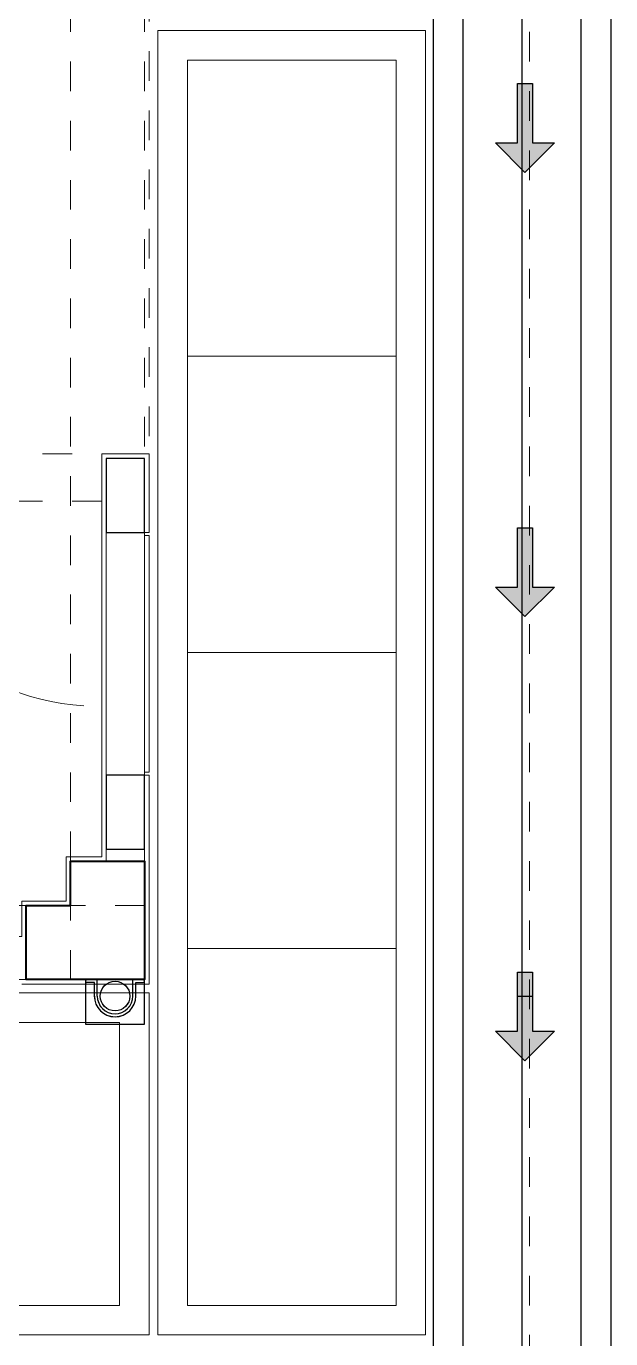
# Model space of a CAD drawing. Header units: metres. Extents: x 349703 to 349913, y 9282546 to 9282694.
# Drawn here: x 349780.629 to 349782.604, y 9282662.075 to 9282666.507 of the extents above; entities that cross this region are included whole.
import ezdxf

# ---------------------------------------------------------------- set-up
doc = ezdxf.new("R2010")
doc.units = ezdxf.units.M
doc.header["$LTSCALE"] = 0.25
doc.linetypes.add('B. SUM 2$0$HIDDEN', pattern=[0.375, 0.25, -0.125])
doc.linetypes.add('DASHED2', pattern=[0.762, 0.635, -0.127])
for name, color, linetype, lineweight in [('.', 7, 'Continuous', 0), ('0_ CUNETAS', 160, 'Continuous', 5), ('ARQ-FONDO', 253, 'CONTINUOUS', 9), ('CUNETAS-RED', 5, 'CONTINUOUS', 18), ('LLORAD-TRAMO', 1, 'CONTINUOUS', 70)]:
    doc.layers.add(name, color=color, linetype=linetype, lineweight=lineweight)

# ---------------------------------------------------------------- blocks, each defined once
blk = doc.blocks.new('COLUMNAS CENTRALES')
at = {"layer": 'ARQ-FONDO', "lineweight": 40}
blk.add_lwpolyline([(-59553.3691, 35119.3325), (-59553.3691, 35119.4825), (-59553.6191, 35119.4825), (-59553.6191, 35119.0825), (-59553.2191, 35119.0825), (-59553.2191, 35119.3325)], close=True, dxfattribs=at)
blk = doc.blocks.new('*U931')
blk.add_arc((0.022, 0.0479), 0.7531, 0.1579, 87.0814)
blk = doc.blocks.new('MODULOS DE 12 A 17 NUEVO')
at = {"layer": 'ARQ-FONDO', "linetype": 'DASHED2', "ltscale": 0.3}
blk.add_lwpolyline([(350710.1928, 9282626.1853), (350710.1928, 9282622.2253)], dxfattribs=at)
at = {"layer": 'ARQ-FONDO'}
for points in [[(350710.3378, 9282621.9603), (350710.1928, 9282621.9603), (350710.1928, 9282622.2253), (350710.3528, 9282622.2253), (350710.3528, 9282621.9503)], [(350710.2078, 9282621.1503), (350710.1928, 9282621.1503), (350710.1928, 9282621.9503), (350710.2078, 9282621.9503)], [(350710.3528, 9282621.9503), (350710.3528, 9282621.1403)], [(350710.1928, 9282620.8653), (350710.1928, 9282621.1403), (350710.3378, 9282621.1403)], [(350710.3528, 9282621.1403), (350710.3528, 9282620.8653), (350710.4728, 9282620.8653), (350710.4728, 9282620.7153), (350710.6228, 9282620.7153), (350710.6228, 9282620.5953), (350710.8978, 9282620.5953)], [(350710.1928, 9282620.8653), (350710.1928, 9282620.4353), (350710.6228, 9282620.4353)]]:
    blk.add_lwpolyline(points, dxfattribs=at)
at = {"layer": 'ARQ-FONDO', "lineweight": 30, "flags": 128}
for points in [[(350710.2078, 9282622.2103), (350710.3378, 9282622.2103), (350710.3378, 9282621.9603), (350710.2078, 9282621.9603), (350710.2078, 9282622.2103)], [(350710.2078, 9282621.1403), (350710.3378, 9282621.1403), (350710.3378, 9282620.8903), (350710.2078, 9282620.8903), (350710.2078, 9282621.1403)]]:
    blk.add_lwpolyline(points, dxfattribs=at)
at = {"layer": 'ARQ-FONDO', "linetype": 'DASHED2', "ltscale": 0.3}
blk.add_lwpolyline([(350711.1528, 9282622.2253), (350710.3529, 9282622.2253), (350710.3528, 9282622.0653), (350711.1528, 9282622.0653)], close=True, dxfattribs=at)
at = {"layer": 'ARQ-FONDO'}
for points in [[(350710.2078, 9282621.9603), (350710.3378, 9282621.9603), (350710.3378, 9282621.1403), (350710.2078, 9282621.1403)], [(350710.3378, 9282620.8503), (350710.3378, 9282620.8903), (350710.2078, 9282620.8903), (350710.2078, 9282620.8503)]]:
    blk.add_lwpolyline(points, close=True, dxfattribs=at)
blk.add_blockref('COLUMNAS CENTRALES', (410263.827, 9247501.3678), dxfattribs=at)
at = {"layer": 'ARQ-FONDO', "xscale": -1, "rotation": 180}
blk.add_blockref('*U931', (350710.3528, 9282622.1753), dxfattribs=at)
blk = doc.blocks.new('VERDAD88')
at = {"layer": 'ARQ-FONDO'}
for points in [[(350744.8128, 9282644.2911), (350743.9086, 9282644.2911), (350743.9086, 9282639.8861), (350744.8128, 9282639.8861), (350744.8128, 9282644.2911)], [(350744.8428, 9282641.0411), (350748.8428, 9282641.0411), (350748.8428, 9282639.8861), (350744.8428, 9282639.8861), (350744.8428, 9282641.0411)]]:
    blk.add_lwpolyline(points, dxfattribs=at)
at = {"layer": 'ARQ-FONDO', "flags": 128}
for points in [[(350744.7128, 9282644.1911), (350744.0086, 9282644.1911), (350744.0086, 9282639.9861), (350744.7128, 9282639.9861)], [(350744.9428, 9282640.9411), (350748.7428, 9282640.9411), (350748.7428, 9282639.9861), (350744.9428, 9282639.9861)]]:
    blk.add_lwpolyline(points, close=True, dxfattribs=at)
for points in [[(350744.7128, 9282643.1911), (350744.0086, 9282643.1911)], [(350744.7128, 9282642.1911), (350744.0086, 9282642.1911)], [(350744.7128, 9282641.1911), (350744.0086, 9282641.1911)]]:
    blk.add_lwpolyline(points, dxfattribs=at)
blk = doc.blocks.new('VIGAS')
at = {"layer": 'ARQ-FONDO', "linetype": 'B. SUM 2$0$HIDDEN', "flags": 128}
for points in [[(350745.1945, 9282639.3646), (350745.1945, 9282650.6146)], [(350745.4445, 9282639.3646), (350745.4445, 9282650.6146)], [(350745.1945, 9282639.6146), (350769.7445, 9282639.6146)], [(350745.1945, 9282639.3646), (350769.7445, 9282639.3646)]]:
    blk.add_lwpolyline(points, dxfattribs=at)
blk = doc.blocks.new('hdgyt')
at = {"layer": 'ARQ-FONDO'}
for p, q in [((-37274.7231, -199270.5272), (-37274.7231, -199270.5726)), ((-37274.7131, -199270.5272), (-37274.7131, -199270.5826)), ((-37274.5931, -199270.5272), (-37274.5931, -199270.5826)), ((-37274.5831, -199270.5272), (-37274.5831, -199270.5726)), ((-37274.7231, -199270.5726), (-37274.7481, -199270.5726)), ((-37274.7131, -199270.5826), (-37274.7481, -199270.5826)), ((-37274.5931, -199270.5826), (-37274.5581, -199270.5826)), ((-37274.5831, -199270.5726), (-37274.5581, -199270.5726))]:
    blk.add_line(p, q, dxfattribs=at)
at = {"layer": 'ARQ-FONDO', "lineweight": 5}
blk.add_lwpolyline([(-37274.5531, -199270.4326), (-37274.7531, -199270.4326), (-37274.7531, -199270.5826), (-37274.5531, -199270.5826)], close=True, dxfattribs=at)
at = {"layer": 'ARQ-FONDO'}
blk.add_circle((-37274.6531, -199270.5272), 0.05, dxfattribs=at)
for centre, radius, start, end in [((-37274.6531, -199270.5272), 0.07, 0, 180), ((-37274.6531, -199270.5272), 0.06, 0, 180), ((-37274.7481, -199270.5776), 0.005, 90, 270), ((-37274.5581, -199270.5776), 0.005, 270, 90)]:
    blk.add_arc(centre, radius, start, end, dxfattribs=at)
blk = doc.blocks.new('*U2194')
at = {"layer": '.', "lineweight": 30}
h = blk.add_hatch(color=1, dxfattribs=at)
h.dxf.hatch_style = 1
h.paths.add_polyline_path([(-0.025, -0.05), (-0.1, -0.05), (0, -0.15), (0.1, -0.05), (0.025, -0.05), (0.025, 0.15), (-0.025, 0.15)])
at = {"layer": '0_ CUNETAS', "color": 1, "lineweight": 30}
blk.add_lwpolyline([(-0.1, -0.05), (-0.025, -0.05), (-0.025, 0.15), (0.025, 0.15), (0.025, -0.05), (0.1, -0.05), (0, -0.15)], close=True, dxfattribs=at)
blk = doc.blocks.new('*U2173')
at = {"layer": '0_ CUNETAS', "color": 0, "linetype": 'ByBlock', "lineweight": -2, "transparency": 16777216}
for p in [(0, 24), (0, 22.5), (0, 21)]:
    blk.add_blockref('*U2194', p, dxfattribs=at)
blk = doc.blocks.new('montante')
at = {"layer": 'ARQ-FONDO', "lineweight": 30}
for p, q in [((0.0455, 0.07), (0.0455, 0.095)), ((0, 0.07), (0.0455, 0.07)), ((0, 0.06), (0.0555, 0.06)), ((0, -0.06), (0.0555, -0.06)), ((0, -0.07), (0.0455, -0.07)), ((0.0455, -0.07), (0.0455, -0.095))]:
    blk.add_line(p, q, dxfattribs=at)
blk.add_lwpolyline([(-0.0945, 0.1), (-0.0945, -0.1), (0.0555, -0.1), (0.0555, 0.1)], close=True, dxfattribs=at)
blk.add_circle((0, 0), 0.05, dxfattribs=at)
for centre, radius, start, end in [((0.0505, 0.095), 0.005, 0, 180), ((0, 0), 0.07, 90, 270), ((0, 0), 0.06, 90, 270), ((0.0505, -0.095), 0.005, 180, 0)]:
    blk.add_arc(centre, radius, start, end, dxfattribs=at)
blk = doc.blocks.new('drenaje')
at = {"layer": 'CUNETAS-RED', "lineweight": 30}
for p, q in [((63.8479, 0.2003), (63.8479, -32.3206)), ((64.4479, 0.2003), (64.4479, -32.3206))]:
    blk.add_line(p, q, dxfattribs=at)
at = {"layer": 'CUNETAS-RED', "lineweight": 30, "flags": 128}
for points in [[(64.3479, -32.3206), (64.3479, 0.1003), (63.9479, 0.1003), (63.9479, -32.3206), (64.3479, -32.3206)], [(64.133, -12.3053), (64.183, -12.3053)]]:
    blk.add_lwpolyline(points, dxfattribs=at)
at = {"layer": 'CUNETAS-RED', "lineweight": 0}
blk.add_blockref('*U2173', (64.158, -33.3741), dxfattribs=at)
at = {"layer": 'CUNETAS-RED', "lineweight": 30, "rotation": 90}
blk.add_blockref('montante', (62.7733, -12.3053), dxfattribs=at)

msp = doc.modelspace()

# ---------------------------------------------------------------- linework, layer by layer
at = {"layer": 'ARQ-FONDO', "linetype": 'B. SUM 2$0$HIDDEN'}
msp.add_lwpolyline([(349782.3292, 9282675.8381), (349755.1792, 9282675.8381), (349755.1792, 9282661.9881), (349782.3292, 9282661.9881)], close=True, dxfattribs=at)
at = {"layer": 'ARQ-FONDO', "lineweight": 30}
msp.add_lwpolyline([(349782.3038, 9282675.7381), (349782.3038, 9282643.2172)], dxfattribs=at)
at = {"layer": 'LLORAD-TRAMO', "const_width": 0.3}
msp.add_lwpolyline([(349781.75, 9282661.94), (349781.75, 9282661.69), (349781.75, 9282661.44), (349781.75, 9282661.19), (349781.75, 9282660.94), (349781.75, 9282660.69), (349781.75, 9282660.44), (349781.75, 9282660.19), (349781.75, 9282659.94), (349781.75, 9282659.69), (349781.75, 9282659.44), (349781.75, 9282659.19), (349781.75, 9282658.94), (349781.75, 9282658.69), (349781.75, 9282658.44), (349781.75, 9282658.19), (349781.75, 9282657.94), (349781.75, 9282657.69), (349781.75, 9282657.44), (349781.75, 9282657.19), (349781.75, 9282656.94), (349781.75, 9282656.69), (349781.75, 9282656.44)], dxfattribs=at)

# ---------------------------------------------------------------- block references
at = {"layer": 'ARQ-FONDO', "xscale": -1}
for name, p in [('VERDAD88', (700525.887, 22.202)), ('MODULOS DE 12 A 17 NUEVO', (700491.237, 42.8378)), ('VIGAS', (700526.2237, 23.9234))]:
    msp.add_blockref(name, p, dxfattribs=at)
at = {"layer": 'ARQ-FONDO', "xscale": -1, "rotation": 179.9996984645941}
msp.add_blockref('hdgyt', (387054.5335, 9083392.5093), dxfattribs=at)
at = {"layer": 'CUNETAS-RED', "lineweight": 30}
msp.add_blockref('drenaje', (349718.1559, 9282675.5378), dxfattribs=at)

doc.saveas('drawing.dxf')
